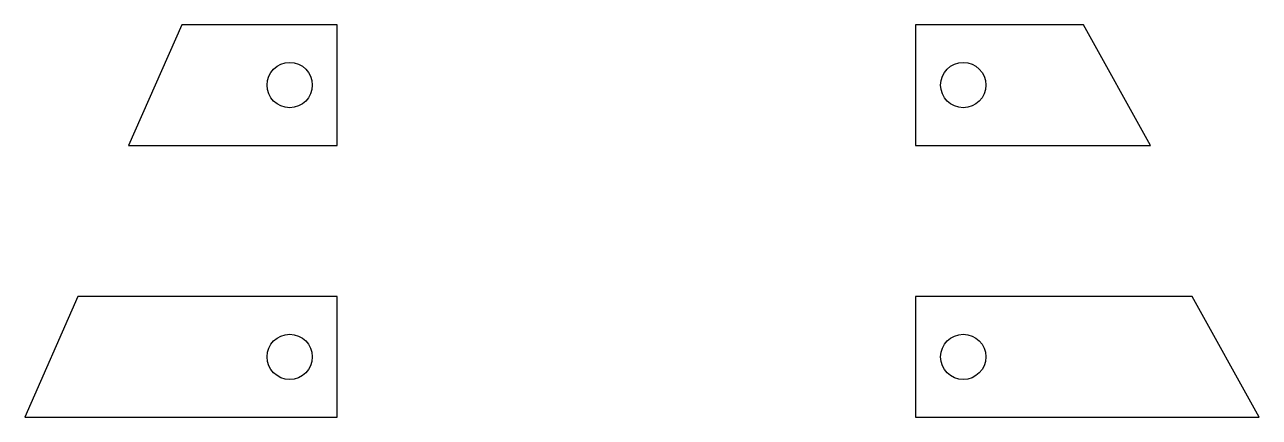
# Model space of a CAD drawing. Header units: millimetres. Extents: x -164 to 96, y 75 to 157.
import ezdxf

# ---------------------------------------------------------------- set-up
doc = ezdxf.new("R2010")
doc.units = ezdxf.units.MM
doc.layers.get('0').update_dxf_attribs({"linetype": 'CONTINUOUS'})

msp = doc.modelspace()

# ---------------------------------------------------------------- linework, layer by layer
for points in [[(-97.84, 131.84), (-97.84, 157.24), (-130.49, 157.24), (-141.68, 131.84)], [(23.72, 157.24), (23.72, 131.84), (73.08, 131.84), (59, 157.24)], [(-97.84, 74.72), (-97.84, 100.12), (-152.35, 100.12), (-163.53, 74.72)], [(23.72, 100.12), (23.72, 74.72), (95.94, 74.72), (81.86, 100.12)]]:
    msp.add_lwpolyline(points, close=True)
for centre in [(-107.84, 144.54), (-107.84, 144.54), (-107.84, 144.54), (33.72, 144.54), (33.72, 144.54), (-107.84, 87.42), (-107.84, 87.42), (-107.84, 87.42), (33.72, 87.42), (33.72, 87.42)]:
    msp.add_circle(centre, 4.76)

doc.saveas('drawing.dxf')
